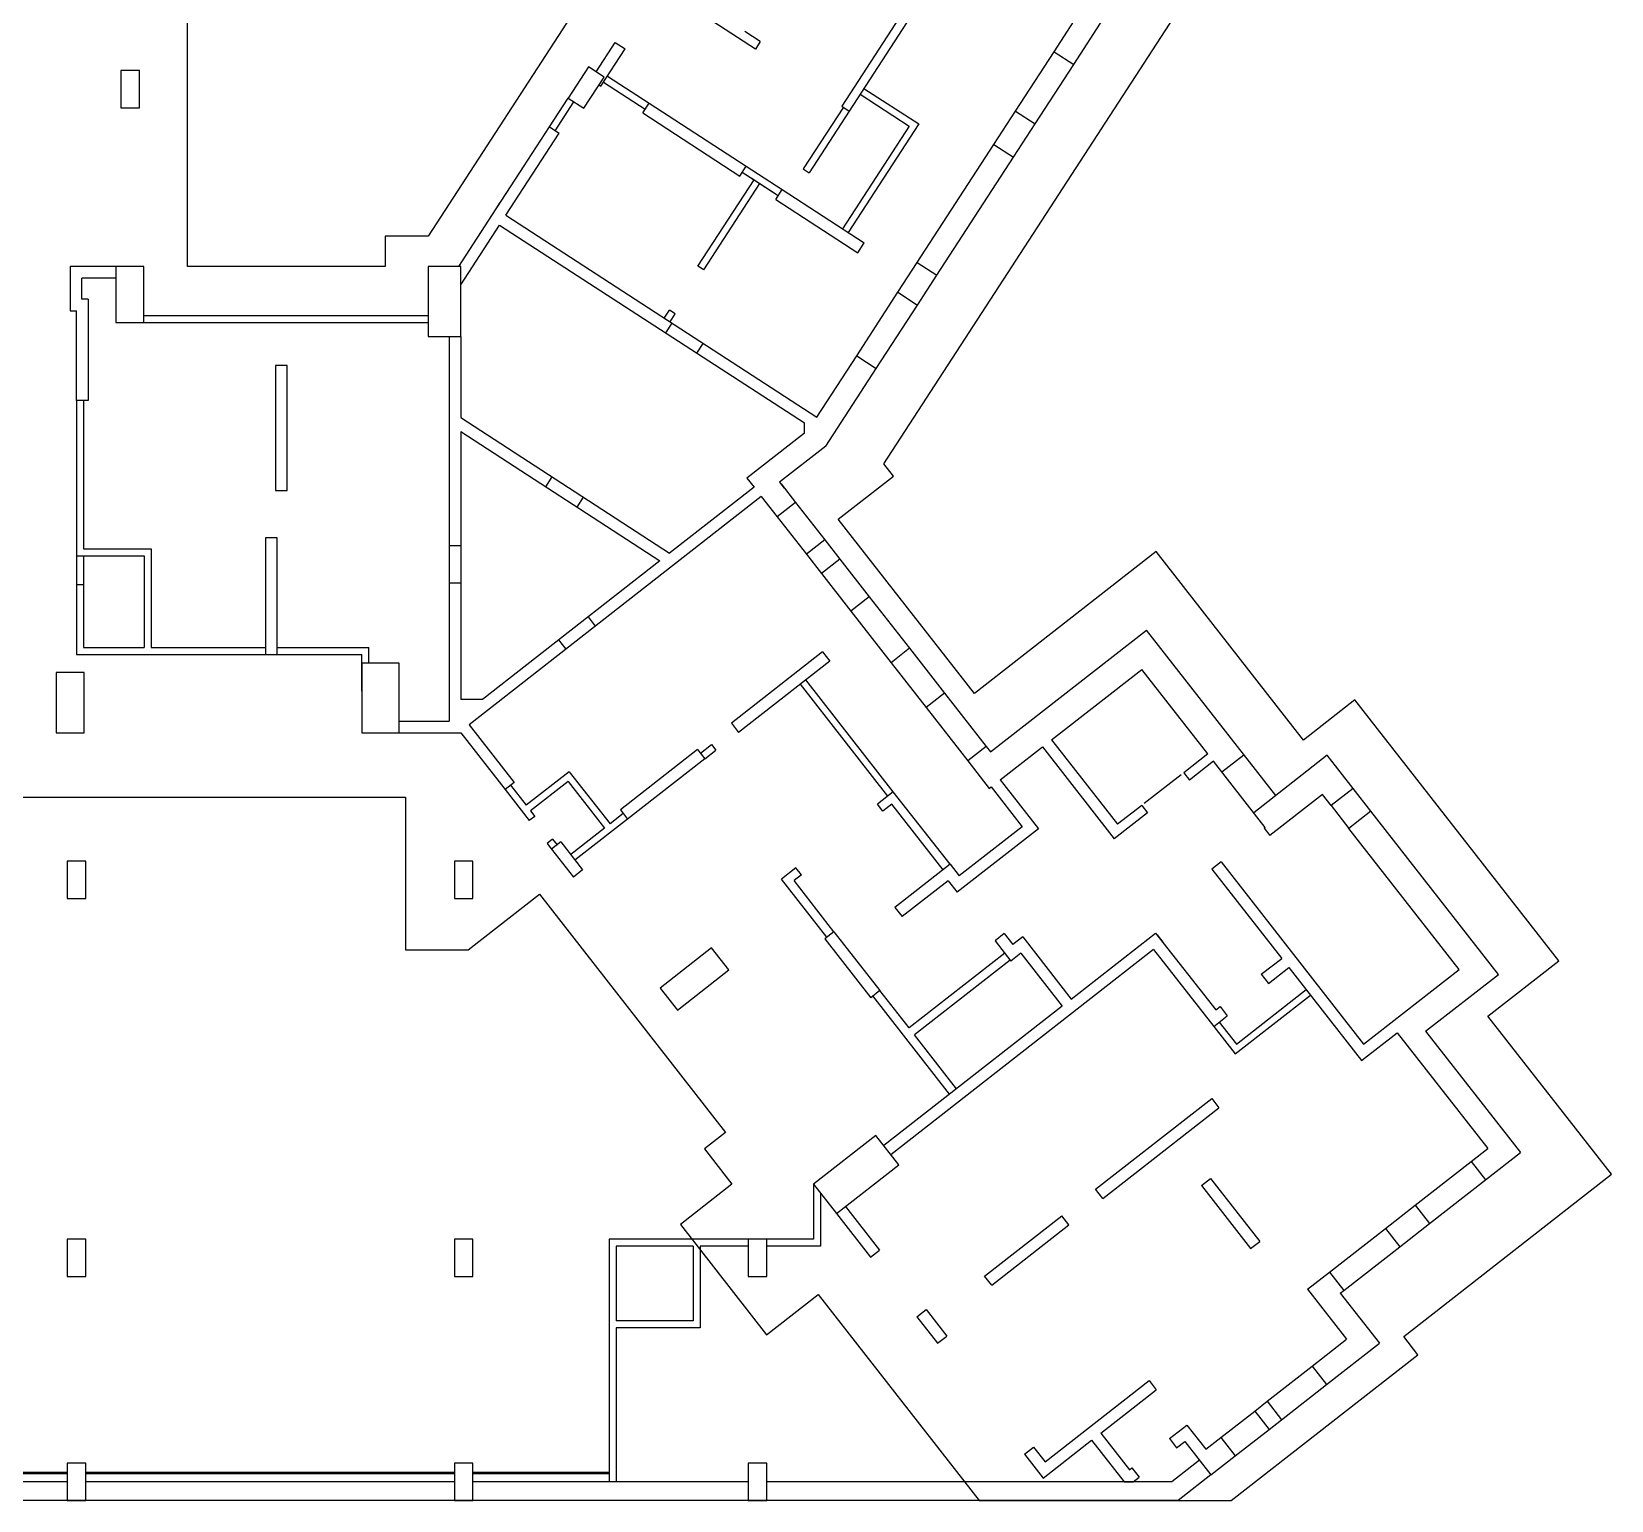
# Model space of a CAD drawing. Header units: metres. Extents: x -681087 to 1033303, y 74272 to 2630761.
# Drawn here: x 49173 to 83035, y 2090534 to 2122019 of the extents above; entities that cross this region are included whole.
import ezdxf

# ---------------------------------------------------------------- set-up
doc = ezdxf.new("R2010")
doc.units = ezdxf.units.M
for name, color, linetype in [('SKELETON_CLEAN', 7, 'Continuous'), ('SKELETON_ISOLATED', 1, 'Continuous'), ('SKELETON_ORIGINAL', 8, 'Continuous')]:
    doc.layers.add(name, color=color, linetype=linetype)

msp = doc.modelspace()

# ---------------------------------------------------------------- linework, layer by layer
at = {"layer": 'SKELETON_CLEAN'}
for p, q in [((67439, 2112752), (79208, 2130875)), ((61812, 2124006), (57674, 2117634)), ((64688, 2121644), (62721, 2122921)), ((52513, 2116984), (52513, 2122764)), ((71090, 2121588), (71727, 2122569)), ((67862, 2122456), (66539, 2120418)), ((68021, 2122353), (66698, 2120315)), ((71509, 2121316), (72147, 2122297)), ((64791, 2121804), (64460, 2122019)), ((61275, 2121154), (61683, 2121783)), ((61376, 2120850), (61893, 2121647)), ((61683, 2121783), (61893, 2121647)), ((64791, 2121804), (64688, 2121644)), ((70262, 2120313), (71090, 2121588)), ((71090, 2121588), (71509, 2121316)), ((51484, 2121184), (51084, 2121184)), ((51084, 2121184), (51084, 2120384)), ((51484, 2120384), (51484, 2121184)), ((61107, 2121263), (60671, 2120592)), ((61443, 2121045), (61107, 2121263)), ((70681, 2120041), (71509, 2121316)), ((61007, 2120374), (61443, 2121045)), ((61334, 2120877), (61376, 2120850)), ((61515, 2121064), (62408, 2120484)), ((67014, 2120801), (68188, 2120039)), ((60271, 2119975), (60671, 2120592)), ((60671, 2120592), (61007, 2120374)), ((62272, 2120274), (62408, 2120484)), ((62408, 2120484), (64488, 2119133)), ((66932, 2120676), (67980, 2119995)), ((51084, 2120384), (51484, 2120384)), ((62272, 2120274), (64351, 2118923)), ((66572, 2120397), (65714, 2119076)), ((66698, 2120315), (65840, 2118994)), ((66539, 2120418), (66698, 2120315)), ((69799, 2119601), (70262, 2120313)), ((70262, 2120313), (70681, 2120041)), ((59340, 2118082), (60481, 2119839)), ((60271, 2119975), (60481, 2119839)), ((67980, 2119995), (66551, 2117793)), ((68188, 2120039), (66677, 2117712)), ((70219, 2119328), (70681, 2120041)), ((68154, 2117068), (69799, 2119601)), ((69799, 2119601), (70219, 2119328)), ((64351, 2118923), (64488, 2119133)), ((64488, 2119133), (65259, 2118632)), ((68574, 2116795), (70219, 2119328)), ((63454, 2116990), (64658, 2118844)), ((63580, 2116909), (64783, 2118762)), ((64406, 2119007), (64658, 2118844)), ((65714, 2119076), (65840, 2118994)), ((65123, 2118422), (65259, 2118632)), ((65123, 2118422), (66884, 2117279)), ((65259, 2118632), (67020, 2117488)), ((59340, 2118082), (66003, 2113755)), ((58373, 2116593), (59204, 2117873)), ((59204, 2117873), (65736, 2113631)), ((57674, 2117634), (56748, 2117634)), ((56748, 2117634), (56748, 2116984)), ((66884, 2117279), (67020, 2117488)), ((67740, 2116430), (68154, 2117068)), ((68154, 2117068), (68574, 2116795)), ((50003, 2116984), (50003, 2116034)), ((50978, 2116984), (50003, 2116984)), ((50253, 2116284), (50253, 2116734)), ((50978, 2116734), (50253, 2116734)), ((51578, 2116984), (50978, 2116984)), ((50978, 2116984), (50978, 2115784)), ((51578, 2115784), (51578, 2116984)), ((56748, 2116984), (52513, 2116984)), ((58373, 2116984), (57673, 2116984)), ((57673, 2116984), (57673, 2115484)), ((58373, 2115484), (58373, 2116984)), ((63580, 2116909), (63454, 2116990)), ((68160, 2116158), (68574, 2116795)), ((66858, 2115072), (67740, 2116430)), ((67740, 2116430), (68160, 2116158)), ((50388, 2116284), (50253, 2116284)), ((50388, 2116284), (50388, 2114114)), ((62732, 2115879), (62844, 2116051)), ((62970, 2115969), (62844, 2116051)), ((67277, 2114799), (68160, 2116158)), ((50003, 2116034), (50138, 2116034)), ((50138, 2114114), (50138, 2116034)), ((50978, 2115784), (51578, 2115784)), ((51578, 2115784), (57673, 2115784)), ((62858, 2115797), (62970, 2115969)), ((57673, 2115484), (58373, 2115484)), ((58123, 2115484), (58123, 2107234)), ((58373, 2115484), (58373, 2113744)), ((66003, 2113755), (66858, 2115072)), ((66858, 2115072), (67277, 2114799)), ((54648, 2114864), (54398, 2114864)), ((54398, 2114864), (54398, 2112184)), ((54648, 2112184), (54648, 2114864)), ((66197, 2113135), (67277, 2114799)), ((50138, 2114114), (50138, 2108664)), ((50388, 2114114), (50138, 2114114)), ((50288, 2114114), (50288, 2110934)), ((58373, 2113744), (62849, 2110837)), ((58373, 2113446), (58373, 2107701)), ((58373, 2113446), (62641, 2110674)), ((65736, 2113409), (64504, 2112447)), ((65736, 2113409), (65736, 2113631)), ((66197, 2113135), (65206, 2112361)), ((67644, 2112489), (67439, 2112752)), ((64504, 2112447), (64658, 2112250)), ((65206, 2112361), (65305, 2112235)), ((66462, 2111566), (67644, 2112489)), ((54398, 2112184), (54648, 2112184)), ((64812, 2112053), (58551, 2107162)), ((64658, 2112250), (62849, 2110837)), ((64812, 2112053), (65151, 2111620)), ((65237, 2112322), (65545, 2111928)), ((65545, 2111928), (65151, 2111620)), ((65545, 2111928), (66173, 2111124)), ((65151, 2111620), (65779, 2110816)), ((69380, 2107831), (66462, 2111566)), ((54438, 2111164), (54188, 2111164)), ((54188, 2111164), (54188, 2108664)), ((54438, 2108664), (54438, 2111164)), ((66173, 2111124), (65779, 2110816)), ((66173, 2111124), (66496, 2110710)), ((50138, 2110784), (51588, 2110784)), ((50288, 2110934), (51738, 2110934)), ((50288, 2110784), (50288, 2108814)), ((51588, 2110784), (51588, 2108814)), ((51738, 2110934), (51738, 2108814)), ((62641, 2110674), (58836, 2107701)), ((65779, 2110816), (66102, 2110402)), ((66496, 2110710), (66102, 2110402)), ((66496, 2110710), (67124, 2109906)), ((73277, 2110875), (69380, 2107831)), ((76436, 2106832), (73277, 2110875)), ((66102, 2110402), (66730, 2109599)), ((67124, 2109906), (66730, 2109599)), ((67124, 2109906), (67989, 2108799)), ((66730, 2109599), (67595, 2108491)), ((69725, 2106577), (73070, 2109191)), ((75841, 2105645), (73070, 2109191)), ((50138, 2108664), (54223, 2108664)), ((50288, 2108814), (51588, 2108814)), ((51738, 2108814), (54188, 2108814)), ((54188, 2108664), (54438, 2108664)), ((54403, 2108664), (56253, 2108664)), ((54438, 2108814), (56403, 2108814)), ((56253, 2107884), (56253, 2108664)), ((56403, 2108484), (56403, 2108814)), ((66127, 2108722), (64173, 2107195)), ((66127, 2108722), (66281, 2108525)), ((67989, 2108799), (67595, 2108491)), ((67989, 2108799), (68740, 2107838)), ((50303, 2108284), (49703, 2108284)), ((49703, 2108284), (49703, 2106984)), ((50303, 2106984), (50303, 2108284)), ((57053, 2108484), (56253, 2108484)), ((56253, 2108484), (56253, 2106984)), ((57053, 2106984), (57053, 2108484)), ((66281, 2108525), (64327, 2106998)), ((67595, 2108491), (68346, 2107530)), ((71036, 2106840), (72967, 2108348)), ((74383, 2106536), (72967, 2108348)), ((67643, 2105725), (65769, 2108124)), ((58836, 2107701), (58373, 2107701)), ((68740, 2107838), (68346, 2107530)), ((68740, 2107838), (69633, 2106695)), ((77539, 2107694), (76436, 2106832)), ((81909, 2102100), (77539, 2107694)), ((68346, 2107530), (69239, 2106387)), ((49703, 2106984), (50303, 2106984)), ((56253, 2106984), (57053, 2106984)), ((57053, 2107234), (58123, 2107234)), ((57053, 2106984), (58373, 2106984)), ((58373, 2106984), (59321, 2105771)), ((58551, 2107162), (59518, 2105925)), ((64173, 2107195), (64327, 2106998)), ((63448, 2106628), (61793, 2105335)), ((63448, 2106628), (63602, 2106431)), ((63509, 2106550), (63746, 2106734)), ((63602, 2106431), (63838, 2106616)), ((63746, 2106734), (63838, 2106616)), ((69633, 2106695), (69239, 2106387)), ((69633, 2106695), (69725, 2106577)), ((69937, 2105981), (70839, 2106686)), ((70839, 2106686), (72378, 2104716)), ((71036, 2106840), (72452, 2105028)), ((63602, 2106431), (61947, 2105138)), ((69239, 2106387), (69700, 2105796)), ((74383, 2106536), (73867, 2106133)), ((74506, 2106378), (73990, 2105975)), ((75485, 2105125), (74506, 2106378)), ((76944, 2106506), (75368, 2105275)), ((77498, 2105797), (76944, 2106506)), ((59518, 2105925), (59321, 2105771)), ((60697, 2106154), (59775, 2105434)), ((60671, 2105943), (59867, 2105315)), ((60671, 2105943), (61453, 2104943)), ((60697, 2106154), (61571, 2105035)), ((69937, 2105981), (70756, 2104933)), ((73867, 2106133), (73990, 2105975)), ((45098, 2105609), (57184, 2105609)), ((57184, 2105609), (57184, 2102334)), ((59321, 2105771), (59841, 2105105)), ((59439, 2105863), (59775, 2105434)), ((67643, 2105725), (67305, 2105460)), ((68859, 2104169), (67643, 2105725)), ((69700, 2105796), (69740, 2105827)), ((69740, 2105827), (70405, 2104976)), ((76840, 2105664), (75714, 2104784)), ((77025, 2105428), (76840, 2105664)), ((77498, 2105797), (77025, 2105428)), ((77880, 2105309), (77498, 2105797)), ((59867, 2105315), (59959, 2105197)), ((61855, 2105257), (61571, 2105035)), ((61793, 2105335), (61947, 2105138)), ((67422, 2105310), (67305, 2105460)), ((67611, 2105458), (67422, 2105310)), ((68710, 2104052), (67611, 2105458)), ((73091, 2105273), (72378, 2104716)), ((72968, 2105431), (72452, 2105028)), ((72968, 2105431), (73091, 2105273)), ((77025, 2105428), (77407, 2104939)), ((77880, 2105309), (77407, 2104939)), ((80613, 2101810), (77880, 2105309)), ((59959, 2105197), (59841, 2105105)), ((61453, 2104943), (60728, 2104376)), ((61947, 2105138), (60820, 2104258)), ((70756, 2104933), (69010, 2103569)), ((70405, 2104976), (69053, 2103920)), ((75614, 2104960), (75485, 2105125)), ((75614, 2104960), (75590, 2104941)), ((75590, 2104941), (75714, 2104784)), ((79771, 2101913), (77407, 2104939)), ((60341, 2104709), (60223, 2104616)), ((60223, 2104616), (60318, 2104494)), ((60515, 2104648), (60318, 2104494)), ((60341, 2104709), (60437, 2104587)), ((60515, 2104648), (60983, 2104049)), ((50334, 2104234), (49934, 2104234)), ((49934, 2104234), (49934, 2103434)), ((50334, 2103434), (50334, 2104234)), ((58634, 2104234), (58234, 2104234)), ((58234, 2104234), (58234, 2103434)), ((58634, 2103434), (58634, 2104234)), ((60318, 2104494), (60786, 2103895)), ((74668, 2104221), (74471, 2104067)), ((74668, 2104221), (77722, 2100313)), ((60983, 2104049), (60786, 2103895)), ((65555, 2104093), (65248, 2103853)), ((65672, 2103944), (65515, 2103821)), ((65672, 2103944), (65555, 2104093)), ((68859, 2104169), (67677, 2103245)), ((68859, 2104169), (69053, 2103920)), ((74471, 2104067), (75968, 2102152)), ((58531, 2102334), (60058, 2103527)), ((60058, 2103527), (64047, 2098423)), ((66221, 2102608), (65248, 2103853)), ((66370, 2102725), (65515, 2103821)), ((68816, 2103818), (67831, 2103048)), ((68816, 2103818), (69010, 2103569)), ((49934, 2103434), (50334, 2103434)), ((58234, 2103434), (58634, 2103434)), ((67677, 2103245), (67831, 2103048)), ((66370, 2102725), (66173, 2102571)), ((66173, 2102571), (67158, 2101310)), ((66370, 2102725), (67355, 2101464)), ((70020, 2102683), (69823, 2102529)), ((69823, 2102529), (70162, 2102096)), ((70020, 2102683), (70205, 2102447)), ((70417, 2102613), (70205, 2102447)), ((70417, 2102613), (71458, 2101281)), ((71458, 2101281), (73266, 2102694)), ((73266, 2102694), (74553, 2101047)), ((57184, 2102334), (58531, 2102334)), ((63749, 2102377), (62646, 2101516)), ((64118, 2101905), (63749, 2102377)), ((73223, 2102343), (67593, 2097944)), ((70032, 2102261), (67983, 2100661)), ((70374, 2102262), (70162, 2102096)), ((70374, 2102262), (71261, 2101127)), ((73223, 2102343), (74510, 2100696)), ((63015, 2101043), (64118, 2101905)), ((70149, 2102112), (68100, 2100511)), ((75530, 2101811), (75968, 2102152)), ((75684, 2101614), (76121, 2101955)), ((76121, 2101955), (77679, 2099962)), ((77722, 2100313), (79771, 2101913)), ((80388, 2100912), (81909, 2102100)), ((62646, 2101516), (63015, 2101043)), ((75530, 2101811), (75684, 2101614)), ((79053, 2100591), (80613, 2101810)), ((67355, 2101464), (67158, 2101310)), ((67983, 2100661), (67355, 2101464)), ((74972, 2100105), (76583, 2101364)), ((74998, 2100316), (76491, 2101483)), ((71261, 2101127), (67439, 2098141)), ((74510, 2100696), (74802, 2100924)), ((74553, 2101047), (74648, 2101121)), ((74648, 2101121), (74802, 2100924)), ((83035, 2097524), (80388, 2100912)), ((68999, 2099360), (68100, 2100511)), ((74510, 2100696), (74972, 2100105)), ((74628, 2100789), (74998, 2100316)), ((77679, 2099962), (78443, 2100559)), ((78443, 2100559), (80383, 2098077)), ((79053, 2100591), (81085, 2097990)), ((71979, 2097203), (74469, 2099148)), ((74469, 2099148), (74623, 2098951)), ((72133, 2097006), (74623, 2098951)), ((64047, 2098423), (63594, 2098069)), ((67270, 2098358), (65930, 2097311)), ((67762, 2097728), (67270, 2098358)), ((63594, 2098069), (64185, 2097312)), ((78830, 2096864), (80028, 2097800)), ((80028, 2097800), (80383, 2098077)), ((80028, 2097800), (80336, 2097406)), ((80336, 2097406), (81085, 2097990)), ((66423, 2096681), (67762, 2097728)), ((74247, 2097281), (74444, 2097434)), ((74444, 2097434), (75497, 2096087)), ((78583, 2094046), (83035, 2097524)), ((64185, 2097312), (63082, 2096450)), ((65930, 2097311), (65930, 2096134)), ((65930, 2097311), (66423, 2096681)), ((72133, 2097006), (71979, 2097203)), ((74247, 2097281), (75300, 2095933)), ((79138, 2096470), (80336, 2097406)), ((66620, 2096835), (67349, 2095901)), ((78192, 2096365), (78830, 2096864)), ((78830, 2096864), (79138, 2096470)), ((63082, 2096450), (64928, 2094086)), ((66423, 2096681), (67152, 2095747)), ((69600, 2095343), (71254, 2096636)), ((69754, 2095146), (71408, 2096439)), ((71408, 2096439), (71254, 2096636)), ((78500, 2095971), (79138, 2096470)), ((50334, 2096134), (49934, 2096134)), ((49934, 2096134), (49934, 2095334)), ((50334, 2095334), (50334, 2096134)), ((58634, 2096134), (58234, 2096134)), ((58234, 2096134), (58234, 2095334)), ((58634, 2095334), (58634, 2096134)), ((61554, 2096134), (61554, 2090934)), ((64534, 2096134), (61554, 2096134)), ((64934, 2096134), (64534, 2096134)), ((64534, 2096134), (64534, 2095334)), ((65930, 2096134), (64934, 2096134)), ((64934, 2095334), (64934, 2096134)), ((75300, 2095933), (75497, 2096087)), ((76994, 2095429), (78192, 2096365)), ((78192, 2096365), (78500, 2095971)), ((61704, 2095984), (61704, 2094384)), ((63354, 2095984), (61704, 2095984)), ((63354, 2095984), (63354, 2094384)), ((63504, 2095984), (63504, 2094234)), ((64534, 2095984), (63504, 2095984)), ((67152, 2095747), (67349, 2095901)), ((77302, 2095035), (78500, 2095971)), ((76522, 2095060), (76994, 2095429)), ((76994, 2095429), (77302, 2095035)), ((49934, 2095334), (50334, 2095334)), ((58234, 2095334), (58634, 2095334)), ((64534, 2095334), (64934, 2095334)), ((69754, 2095146), (69600, 2095343)), ((76522, 2095060), (77359, 2093988)), ((64928, 2094086), (66032, 2094948)), ((66032, 2094948), (69480, 2090534)), ((77223, 2094974), (77302, 2095035)), ((77223, 2094974), (78061, 2093902)), ((63354, 2094384), (61704, 2094384)), ((68150, 2094471), (68347, 2094625)), ((68150, 2094471), (68593, 2093903)), ((68347, 2094625), (68790, 2094057)), ((63504, 2094234), (61704, 2094234)), ((61704, 2094234), (61704, 2090934)), ((68593, 2093903), (68790, 2094057)), ((78886, 2093658), (78583, 2094046)), ((76618, 2093410), (77359, 2093988)), ((76926, 2093016), (78061, 2093902)), ((74887, 2090534), (78886, 2093658)), ((75657, 2092658), (76618, 2093410)), ((76618, 2093410), (76926, 2093016)), ((70895, 2091362), (73125, 2093105)), ((73125, 2093105), (73279, 2092908)), ((72089, 2091978), (73279, 2092908)), ((75965, 2092264), (76926, 2093016)), ((74664, 2091883), (75389, 2092449)), ((75389, 2092449), (75657, 2092658)), ((75389, 2092449), (75697, 2092055)), ((75657, 2092658), (75965, 2092264)), ((73560, 2091858), (73934, 2092150)), ((73934, 2092150), (74341, 2091630)), ((74972, 2091489), (75697, 2092055)), ((75697, 2092055), (75965, 2092264)), ((70452, 2091524), (70649, 2091677)), ((70649, 2091677), (70895, 2091362)), ((70852, 2091011), (71892, 2091824)), ((71892, 2091824), (72588, 2090934)), ((72089, 2091978), (72705, 2091190)), ((73560, 2091858), (73714, 2091661)), ((73714, 2091661), (73891, 2091799)), ((73891, 2091799), (74452, 2091082)), ((74341, 2091630), (74664, 2091883)), ((74664, 2091883), (74972, 2091489)), ((50334, 2091334), (49934, 2091334)), ((49934, 2091334), (49934, 2090534)), ((50334, 2090534), (50334, 2091334)), ((58634, 2091334), (58234, 2091334)), ((58234, 2091334), (58234, 2090534)), ((58634, 2090534), (58634, 2091334)), ((64934, 2091334), (64534, 2091334)), ((64534, 2091334), (64534, 2090534)), ((64934, 2090534), (64934, 2091334)), ((70452, 2091524), (70852, 2091011)), ((74205, 2091398), (73612, 2090934)), ((74452, 2091082), (74972, 2091489)), ((72705, 2091190), (72756, 2091230)), ((72756, 2091230), (72910, 2091033)), ((72784, 2090934), (72910, 2091033)), ((74452, 2091082), (73750, 2090534)), ((73612, 2090934), (64934, 2090934)), ((72588, 2090934), (72784, 2090934)), ((73750, 2090534), (9233, 2090534)), ((49934, 2090534), (50334, 2090534)), ((58234, 2090534), (58634, 2090534)), ((64534, 2090534), (64934, 2090534)), ((69480, 2090534), (74887, 2090534))]:
    msp.add_line(p, q, dxfattribs=at)
at = {"layer": 'SKELETON_ISOLATED'}
for p, q in [((61433, 2120938), (62326, 2120358)), ((60397, 2119894), (60797, 2120510)), ((59144, 2118239), (59744, 2119164)), ((64595, 2118885), (65178, 2118506)), ((58329, 2116984), (59130, 2118218)), ((51578, 2115934), (57673, 2115934)), ((62764, 2115561), (62900, 2115770)), ((63435, 2115125), (63571, 2115335)), ((60193, 2112264), (60330, 2112473)), ((60864, 2111828), (61001, 2112038)), ((58373, 2110994), (58123, 2110994)), ((50138, 2110164), (50288, 2110164)), ((58373, 2110194), (58123, 2110194)), ((61100, 2109471), (61254, 2109274)), ((60470, 2108978), (60624, 2108781)), ((67525, 2105633), (65651, 2108032)), ((74684, 2106150), (75157, 2106519)), ((73811, 2106090), (73023, 2105474)), ((73297, 2102655), (73420, 2102497)), ((68850, 2099243), (67206, 2101347)), ((66080, 2097119), (66080, 2095984)), ((65509, 2095984), (64934, 2095984)), ((49934, 2091119), (44184, 2091119)), ((58234, 2091134), (50334, 2091134)), ((58234, 2091104), (50334, 2091104)), ((61554, 2091134), (58634, 2091134)), ((61554, 2091104), (58634, 2091104)), ((49934, 2090934), (44184, 2090934)), ((58234, 2090934), (50334, 2090934)), ((64534, 2090934), (58634, 2090934))]:
    msp.add_line(p, q, dxfattribs=at)
at = {"layer": 'SKELETON_ORIGINAL'}
for p, q in [((67439, 2112752), (79208, 2130875)), ((61812, 2124006), (57674, 2117634)), ((64688, 2121644), (62721, 2122921)), ((52513, 2116984), (52513, 2122764)), ((71090, 2121588), (71727, 2122569)), ((67862, 2122456), (66539, 2120418)), ((68021, 2122353), (66698, 2120315)), ((71509, 2121316), (72147, 2122297)), ((64791, 2121804), (64460, 2122019)), ((61275, 2121154), (61683, 2121783)), ((61376, 2120850), (61893, 2121647)), ((61683, 2121783), (61893, 2121647)), ((64791, 2121804), (64688, 2121644)), ((70262, 2120313), (71090, 2121588)), ((71090, 2121588), (71509, 2121316)), ((51484, 2121184), (51084, 2121184)), ((51084, 2121184), (51084, 2120384)), ((51484, 2120384), (51484, 2121184)), ((61107, 2121263), (60671, 2120592)), ((61107, 2121263), (60671, 2120592)), ((61443, 2121045), (61107, 2121263)), ((61443, 2121045), (61107, 2121263)), ((70681, 2120041), (71509, 2121316)), ((61007, 2120374), (61443, 2121045)), ((61007, 2120374), (61443, 2121045)), ((61334, 2120877), (61376, 2120850)), ((61433, 2120938), (62326, 2120358)), ((61515, 2121064), (62408, 2120484)), ((67014, 2120801), (68188, 2120039)), ((60271, 2119975), (60671, 2120592)), ((60397, 2119894), (60797, 2120510)), ((60671, 2120592), (61007, 2120374)), ((60671, 2120592), (61007, 2120374)), ((62272, 2120274), (62408, 2120484)), ((62408, 2120484), (64488, 2119133)), ((66932, 2120676), (67980, 2119995)), ((51084, 2120384), (51484, 2120384)), ((62272, 2120274), (64351, 2118923)), ((66572, 2120397), (65714, 2119076)), ((66698, 2120315), (65840, 2118994)), ((66539, 2120418), (66698, 2120315)), ((69799, 2119601), (70262, 2120313)), ((70262, 2120313), (70681, 2120041)), ((59157, 2118260), (60271, 2119975)), ((59340, 2118082), (60481, 2119839)), ((60271, 2119975), (60481, 2119839)), ((67980, 2119995), (66551, 2117793)), ((68188, 2120039), (66677, 2117712)), ((70219, 2119328), (70681, 2120041)), ((68154, 2117068), (69799, 2119601)), ((69799, 2119601), (70219, 2119328)), ((64351, 2118923), (64488, 2119133)), ((64488, 2119133), (65259, 2118632)), ((64488, 2119133), (65259, 2118632)), ((68574, 2116795), (70219, 2119328)), ((63454, 2116990), (64658, 2118844)), ((63580, 2116909), (64783, 2118762)), ((64406, 2119007), (65178, 2118506)), ((64406, 2119007), (64658, 2118844)), ((64783, 2118762), (65178, 2118506)), ((65714, 2119076), (65840, 2118994)), ((65123, 2118422), (65259, 2118632)), ((65123, 2118422), (66884, 2117279)), ((65259, 2118632), (67020, 2117488)), ((58329, 2116984), (59130, 2118218)), ((59130, 2118218), (59217, 2118353)), ((59340, 2118082), (66003, 2113755)), ((58373, 2116593), (59204, 2117873)), ((59204, 2117873), (65736, 2113631)), ((57674, 2117634), (56748, 2117634)), ((56748, 2117634), (56748, 2116984)), ((66884, 2117279), (67020, 2117488)), ((67740, 2116430), (68154, 2117068)), ((68154, 2117068), (68574, 2116795)), ((50003, 2116984), (50003, 2116034)), ((50978, 2116984), (50003, 2116984)), ((50253, 2116284), (50253, 2116734)), ((50978, 2116734), (50253, 2116734)), ((51578, 2116984), (50978, 2116984)), ((50978, 2116984), (50978, 2115784)), ((51578, 2116984), (50978, 2116984)), ((50978, 2116984), (50978, 2115784)), ((51578, 2115784), (51578, 2116984)), ((51578, 2115784), (51578, 2116984)), ((56748, 2116984), (52513, 2116984)), ((58373, 2116984), (57673, 2116984)), ((57673, 2116984), (57673, 2115484)), ((58373, 2116984), (57673, 2116984)), ((57673, 2116984), (57673, 2115484)), ((58373, 2115484), (58373, 2116984)), ((58373, 2115484), (58373, 2116984)), ((63580, 2116909), (63454, 2116990)), ((68160, 2116158), (68574, 2116795)), ((66858, 2115072), (67740, 2116430)), ((67740, 2116430), (68160, 2116158)), ((50388, 2116284), (50253, 2116284)), ((50388, 2116284), (50388, 2114114)), ((62732, 2115879), (62844, 2116051)), ((62970, 2115969), (62844, 2116051)), ((67277, 2114799), (68160, 2116158)), ((50003, 2116034), (50138, 2116034)), ((50138, 2114114), (50138, 2116034)), ((50978, 2115784), (51578, 2115784)), ((50978, 2115784), (51578, 2115784)), ((51578, 2115934), (57673, 2115934)), ((51578, 2115784), (57673, 2115784)), ((62764, 2115561), (62900, 2115770)), ((62858, 2115797), (62970, 2115969)), ((57673, 2115484), (58373, 2115484)), ((57673, 2115484), (58373, 2115484)), ((58123, 2115484), (58123, 2107234)), ((58373, 2115484), (58373, 2113744)), ((63435, 2115125), (63571, 2115335)), ((66003, 2113755), (66858, 2115072)), ((66858, 2115072), (67277, 2114799)), ((54648, 2114864), (54398, 2114864)), ((54398, 2114864), (54398, 2112184)), ((54648, 2112184), (54648, 2114864)), ((66197, 2113135), (67277, 2114799)), ((50138, 2114114), (50138, 2108664)), ((50388, 2114114), (50138, 2114114)), ((50288, 2114114), (50288, 2110934)), ((58373, 2113744), (62849, 2110837)), ((58373, 2113446), (58373, 2107701)), ((58373, 2113446), (62641, 2110674)), ((65736, 2113409), (64504, 2112447)), ((65736, 2113409), (65736, 2113631)), ((66197, 2113135), (65206, 2112361)), ((67644, 2112489), (67439, 2112752)), ((60193, 2112264), (60330, 2112473)), ((64504, 2112447), (64658, 2112250)), ((65206, 2112361), (65305, 2112235)), ((66462, 2111566), (67644, 2112489)), ((54398, 2112184), (54648, 2112184)), ((64812, 2112053), (58551, 2107162)), ((60864, 2111828), (61001, 2112038)), ((64658, 2112250), (62849, 2110837)), ((64812, 2112053), (65151, 2111620)), ((65237, 2112322), (65545, 2111928)), ((65545, 2111928), (65151, 2111620)), ((65545, 2111928), (66173, 2111124)), ((65151, 2111620), (65779, 2110816)), ((69380, 2107831), (66462, 2111566)), ((54438, 2111164), (54188, 2111164)), ((54188, 2111164), (54188, 2108664)), ((54438, 2108664), (54438, 2111164)), ((58373, 2110994), (58123, 2110994)), ((66173, 2111124), (65779, 2110816)), ((66173, 2111124), (66496, 2110710)), ((50138, 2110784), (51588, 2110784)), ((50288, 2110934), (51738, 2110934)), ((50288, 2110784), (50288, 2108814)), ((51588, 2110784), (51588, 2108814)), ((51738, 2110934), (51738, 2108814)), ((62641, 2110674), (58836, 2107701)), ((65779, 2110816), (66102, 2110402)), ((66496, 2110710), (66102, 2110402)), ((66496, 2110710), (67124, 2109906)), ((73277, 2110875), (69380, 2107831)), ((76436, 2106832), (73277, 2110875)), ((66102, 2110402), (66730, 2109599)), ((50138, 2110164), (50288, 2110164)), ((58373, 2110194), (58123, 2110194)), ((67124, 2109906), (66730, 2109599)), ((67124, 2109906), (67989, 2108799)), ((61100, 2109471), (61254, 2109274)), ((66730, 2109599), (67595, 2108491)), ((60470, 2108978), (60624, 2108781)), ((69725, 2106577), (73070, 2109191)), ((75841, 2105645), (73070, 2109191)), ((50138, 2108664), (54223, 2108664)), ((50288, 2108814), (51588, 2108814)), ((51738, 2108814), (54188, 2108814)), ((54188, 2108664), (54438, 2108664)), ((54403, 2108664), (56253, 2108664)), ((54438, 2108814), (56403, 2108814)), ((56253, 2107884), (56253, 2108664)), ((56403, 2108484), (56403, 2108814)), ((66127, 2108722), (64173, 2107195)), ((66127, 2108722), (66281, 2108525)), ((67989, 2108799), (67595, 2108491)), ((67989, 2108799), (68740, 2107838)), ((50303, 2108284), (49703, 2108284)), ((49703, 2108284), (49703, 2106984)), ((50303, 2108284), (49703, 2108284)), ((49703, 2108284), (49703, 2106984)), ((50303, 2106984), (50303, 2108284)), ((50303, 2106984), (50303, 2108284)), ((57053, 2108484), (56253, 2108484)), ((56253, 2108484), (56253, 2106984)), ((57053, 2108484), (56253, 2108484)), ((56253, 2108484), (56253, 2106984)), ((57053, 2106984), (57053, 2108484)), ((57053, 2106984), (57053, 2108484)), ((66281, 2108525), (64327, 2106998)), ((67595, 2108491), (68346, 2107530)), ((71036, 2106840), (72967, 2108348)), ((74383, 2106536), (72967, 2108348)), ((67525, 2105633), (65651, 2108032)), ((67643, 2105725), (65769, 2108124)), ((58836, 2107701), (58373, 2107701)), ((68740, 2107838), (68346, 2107530)), ((68740, 2107838), (69633, 2106695)), ((77539, 2107694), (76436, 2106832)), ((81909, 2102100), (77539, 2107694)), ((68346, 2107530), (69239, 2106387)), ((49703, 2106984), (50303, 2106984)), ((49703, 2106984), (50303, 2106984)), ((56253, 2106984), (57053, 2106984)), ((56253, 2106984), (57053, 2106984)), ((57053, 2107234), (58123, 2107234)), ((57053, 2106984), (58373, 2106984)), ((58373, 2106984), (59321, 2105771)), ((58551, 2107162), (59518, 2105925)), ((64173, 2107195), (64327, 2106998)), ((63448, 2106628), (61793, 2105335)), ((63448, 2106628), (63602, 2106431)), ((63509, 2106550), (63746, 2106734)), ((63602, 2106431), (63838, 2106616)), ((63746, 2106734), (63838, 2106616)), ((69633, 2106695), (69239, 2106387)), ((69633, 2106695), (69725, 2106577)), ((69937, 2105981), (70839, 2106686)), ((70839, 2106686), (72378, 2104716)), ((71036, 2106840), (72452, 2105028)), ((63602, 2106431), (61947, 2105138)), ((69239, 2106387), (69700, 2105796)), ((74383, 2106536), (73867, 2106133)), ((74506, 2106378), (73990, 2105975)), ((75485, 2105125), (74506, 2106378)), ((74684, 2106150), (75157, 2106519)), ((76944, 2106506), (75368, 2105275)), ((77498, 2105797), (76944, 2106506)), ((59518, 2105925), (59321, 2105771)), ((60697, 2106154), (59775, 2105434)), ((60671, 2105943), (59867, 2105315)), ((60671, 2105943), (61453, 2104943)), ((60697, 2106154), (61571, 2105035)), ((69937, 2105981), (70756, 2104933)), ((73811, 2106090), (73023, 2105474)), ((73867, 2106133), (73990, 2105975)), ((45098, 2105609), (57184, 2105609)), ((57184, 2105609), (57184, 2102334)), ((59321, 2105771), (59841, 2105105)), ((59439, 2105863), (59775, 2105434)), ((67643, 2105725), (67305, 2105460)), ((68859, 2104169), (67643, 2105725)), ((69700, 2105796), (69740, 2105827)), ((69740, 2105827), (70405, 2104976)), ((76840, 2105664), (75714, 2104784)), ((77025, 2105428), (76840, 2105664)), ((77498, 2105797), (77025, 2105428)), ((77880, 2105309), (77498, 2105797)), ((59867, 2105315), (59959, 2105197)), ((61855, 2105257), (61571, 2105035)), ((61793, 2105335), (61947, 2105138)), ((67422, 2105310), (67305, 2105460)), ((67611, 2105458), (67422, 2105310)), ((68710, 2104052), (67611, 2105458)), ((73091, 2105273), (72378, 2104716)), ((72968, 2105431), (72452, 2105028)), ((72968, 2105431), (73091, 2105273)), ((77025, 2105428), (77407, 2104939)), ((77880, 2105309), (77407, 2104939)), ((80613, 2101810), (77880, 2105309)), ((59959, 2105197), (59841, 2105105)), ((61453, 2104943), (60728, 2104376)), ((61947, 2105138), (60820, 2104258)), ((70756, 2104933), (69010, 2103569)), ((70405, 2104976), (69053, 2103920)), ((75614, 2104960), (75485, 2105125)), ((75614, 2104960), (75590, 2104941)), ((75590, 2104941), (75714, 2104784)), ((79771, 2101913), (77407, 2104939)), ((60341, 2104709), (60223, 2104616)), ((60223, 2104616), (60318, 2104494)), ((60515, 2104648), (60318, 2104494)), ((60341, 2104709), (60437, 2104587)), ((60515, 2104648), (60983, 2104049)), ((50334, 2104234), (49934, 2104234)), ((49934, 2104234), (49934, 2103434)), ((50334, 2103434), (50334, 2104234)), ((58634, 2104234), (58234, 2104234)), ((58234, 2104234), (58234, 2103434)), ((58634, 2103434), (58634, 2104234)), ((60318, 2104494), (60786, 2103895)), ((74668, 2104221), (74471, 2104067)), ((74668, 2104221), (77722, 2100313)), ((60983, 2104049), (60786, 2103895)), ((65555, 2104093), (65248, 2103853)), ((65672, 2103944), (65515, 2103821)), ((65672, 2103944), (65555, 2104093)), ((68859, 2104169), (67677, 2103245)), ((68859, 2104169), (69053, 2103920)), ((74471, 2104067), (75968, 2102152)), ((58531, 2102334), (60058, 2103527)), ((60058, 2103527), (64047, 2098423)), ((66221, 2102608), (65248, 2103853)), ((66370, 2102725), (65515, 2103821)), ((68816, 2103818), (67831, 2103048)), ((68816, 2103818), (69010, 2103569)), ((49934, 2103434), (50334, 2103434)), ((58234, 2103434), (58634, 2103434)), ((67677, 2103245), (67831, 2103048)), ((66370, 2102725), (66173, 2102571)), ((66173, 2102571), (67158, 2101310)), ((66370, 2102725), (67355, 2101464)), ((70020, 2102683), (69823, 2102529)), ((69823, 2102529), (70162, 2102096)), ((70020, 2102683), (70205, 2102447)), ((70417, 2102613), (70205, 2102447)), ((70417, 2102613), (71458, 2101281)), ((71458, 2101281), (73266, 2102694)), ((73266, 2102694), (74553, 2101047)), ((73297, 2102655), (73420, 2102497)), ((57184, 2102334), (58531, 2102334)), ((63749, 2102377), (62646, 2101516)), ((63749, 2102377), (62646, 2101516)), ((64118, 2101905), (63749, 2102377)), ((64118, 2101905), (63749, 2102377)), ((73223, 2102343), (67593, 2097944)), ((70032, 2102261), (67983, 2100661)), ((70374, 2102262), (70162, 2102096)), ((70374, 2102262), (71261, 2101127)), ((73223, 2102343), (74510, 2100696)), ((63015, 2101043), (64118, 2101905)), ((63015, 2101043), (64118, 2101905)), ((70149, 2102112), (68100, 2100511)), ((75530, 2101811), (75968, 2102152)), ((75684, 2101614), (76121, 2101955)), ((76121, 2101955), (77679, 2099962)), ((77722, 2100313), (79771, 2101913)), ((80388, 2100912), (81909, 2102100)), ((62646, 2101516), (63015, 2101043)), ((62646, 2101516), (63015, 2101043)), ((75530, 2101811), (75684, 2101614)), ((79053, 2100591), (80613, 2101810)), ((67355, 2101464), (67158, 2101310)), ((68850, 2099243), (67206, 2101347)), ((67983, 2100661), (67355, 2101464)), ((74972, 2100105), (76583, 2101364)), ((74998, 2100316), (76491, 2101483)), ((71261, 2101127), (67439, 2098141)), ((74510, 2100696), (74802, 2100924)), ((74553, 2101047), (74648, 2101121)), ((74648, 2101121), (74802, 2100924)), ((83035, 2097524), (80388, 2100912)), ((68999, 2099360), (68100, 2100511)), ((74510, 2100696), (74972, 2100105)), ((74628, 2100789), (74998, 2100316)), ((77679, 2099962), (78443, 2100559)), ((78443, 2100559), (80383, 2098077)), ((79053, 2100591), (81085, 2097990)), ((71979, 2097203), (74469, 2099148)), ((74469, 2099148), (74623, 2098951)), ((72133, 2097006), (74623, 2098951)), ((64047, 2098423), (63594, 2098069)), ((67270, 2098358), (65930, 2097311)), ((67270, 2098358), (65930, 2097311)), ((67762, 2097728), (67270, 2098358)), ((67762, 2097728), (67270, 2098358)), ((63594, 2098069), (64185, 2097312)), ((78830, 2096864), (80028, 2097800)), ((80028, 2097800), (80383, 2098077)), ((80028, 2097800), (80336, 2097406)), ((80336, 2097406), (81085, 2097990)), ((66423, 2096681), (67762, 2097728)), ((66423, 2096681), (67762, 2097728)), ((74247, 2097281), (74444, 2097434)), ((74444, 2097434), (75497, 2096087)), ((78583, 2094046), (83035, 2097524)), ((64185, 2097312), (63082, 2096450)), ((65930, 2097311), (65930, 2096134)), ((65930, 2097311), (66423, 2096681)), ((65930, 2097311), (66423, 2096681)), ((66080, 2097119), (66080, 2095984)), ((72133, 2097006), (71979, 2097203)), ((74247, 2097281), (75300, 2095933)), ((79138, 2096470), (80336, 2097406)), ((66620, 2096835), (67349, 2095901)), ((78192, 2096365), (78830, 2096864)), ((78830, 2096864), (79138, 2096470)), ((63082, 2096450), (64928, 2094086)), ((66423, 2096681), (67152, 2095747)), ((69600, 2095343), (71254, 2096636)), ((69754, 2095146), (71408, 2096439)), ((71408, 2096439), (71254, 2096636)), ((78500, 2095971), (79138, 2096470)), ((50334, 2096134), (49934, 2096134)), ((49934, 2096134), (49934, 2095334)), ((50334, 2095334), (50334, 2096134)), ((58634, 2096134), (58234, 2096134)), ((58234, 2096134), (58234, 2095334)), ((58634, 2095334), (58634, 2096134)), ((61554, 2096134), (61554, 2090934)), ((64534, 2096134), (61554, 2096134)), ((64934, 2096134), (64534, 2096134)), ((64534, 2096134), (64534, 2095334)), ((65930, 2096134), (64934, 2096134)), ((64934, 2095334), (64934, 2096134)), ((75300, 2095933), (75497, 2096087)), ((76994, 2095429), (78192, 2096365)), ((78192, 2096365), (78500, 2095971)), ((61704, 2095984), (61704, 2094384)), ((63354, 2095984), (61704, 2095984)), ((63354, 2095984), (63354, 2094384)), ((63504, 2095984), (63504, 2094234)), ((64534, 2095984), (63504, 2095984)), ((66080, 2095984), (64934, 2095984)), ((64937, 2095984), (64934, 2095984)), ((67152, 2095747), (67349, 2095901)), ((77302, 2095035), (78500, 2095971)), ((76522, 2095060), (76994, 2095429)), ((76994, 2095429), (77302, 2095035)), ((49934, 2095334), (50334, 2095334)), ((58234, 2095334), (58634, 2095334)), ((64534, 2095334), (64934, 2095334)), ((69754, 2095146), (69600, 2095343)), ((76522, 2095060), (77359, 2093988)), ((64928, 2094086), (66032, 2094948)), ((66032, 2094948), (69480, 2090534)), ((77223, 2094974), (77302, 2095035)), ((77223, 2094974), (78061, 2093902)), ((63354, 2094384), (61704, 2094384)), ((68150, 2094471), (68347, 2094625)), ((68150, 2094471), (68593, 2093903)), ((68347, 2094625), (68790, 2094057)), ((63504, 2094234), (61704, 2094234)), ((61704, 2094234), (61704, 2090934)), ((68593, 2093903), (68790, 2094057)), ((78886, 2093658), (78583, 2094046)), ((76618, 2093410), (77359, 2093988)), ((76926, 2093016), (78061, 2093902)), ((74887, 2090534), (78886, 2093658)), ((75657, 2092658), (76618, 2093410)), ((76618, 2093410), (76926, 2093016)), ((70895, 2091362), (73125, 2093105)), ((73125, 2093105), (73279, 2092908)), ((72089, 2091978), (73279, 2092908)), ((75965, 2092264), (76926, 2093016)), ((74664, 2091883), (75389, 2092449)), ((75389, 2092449), (75657, 2092658)), ((75389, 2092449), (75697, 2092055)), ((75657, 2092658), (75965, 2092264)), ((73560, 2091858), (73934, 2092150)), ((73934, 2092150), (74341, 2091630)), ((74972, 2091489), (75697, 2092055)), ((75697, 2092055), (75965, 2092264)), ((70452, 2091524), (70649, 2091677)), ((70649, 2091677), (70895, 2091362)), ((70852, 2091011), (71892, 2091824)), ((71892, 2091824), (72588, 2090934)), ((72089, 2091978), (72705, 2091190)), ((73560, 2091858), (73714, 2091661)), ((73714, 2091661), (73891, 2091799)), ((73891, 2091799), (74452, 2091082)), ((74341, 2091630), (74664, 2091883)), ((74664, 2091883), (74972, 2091489)), ((50334, 2091334), (49934, 2091334)), ((49934, 2091334), (49934, 2090534)), ((50334, 2090534), (50334, 2091334)), ((58634, 2091334), (58234, 2091334)), ((58234, 2091334), (58234, 2090534)), ((58634, 2090534), (58634, 2091334)), ((64934, 2091334), (64534, 2091334)), ((64534, 2091334), (64534, 2090534)), ((64934, 2090534), (64934, 2091334)), ((70452, 2091524), (70852, 2091011)), ((74205, 2091398), (73612, 2090934)), ((74452, 2091082), (74972, 2091489)), ((49934, 2091134), (44184, 2091134)), ((49934, 2091104), (44184, 2091104)), ((58234, 2091134), (50334, 2091134)), ((58234, 2091104), (50334, 2091104)), ((61554, 2091134), (58634, 2091134)), ((61554, 2091104), (58634, 2091104)), ((72705, 2091190), (72756, 2091230)), ((72756, 2091230), (72910, 2091033)), ((72784, 2090934), (72910, 2091033)), ((74452, 2091082), (73750, 2090534)), ((49934, 2090934), (44184, 2090934)), ((58234, 2090934), (50334, 2090934)), ((64534, 2090934), (58634, 2090934)), ((73612, 2090934), (64934, 2090934)), ((72588, 2090934), (72784, 2090934)), ((73750, 2090534), (9233, 2090534)), ((49934, 2090534), (50334, 2090534)), ((58234, 2090534), (58634, 2090534)), ((64534, 2090534), (64934, 2090534)), ((69480, 2090534), (74887, 2090534))]:
    msp.add_line(p, q, dxfattribs=at)

doc.saveas('drawing.dxf')
